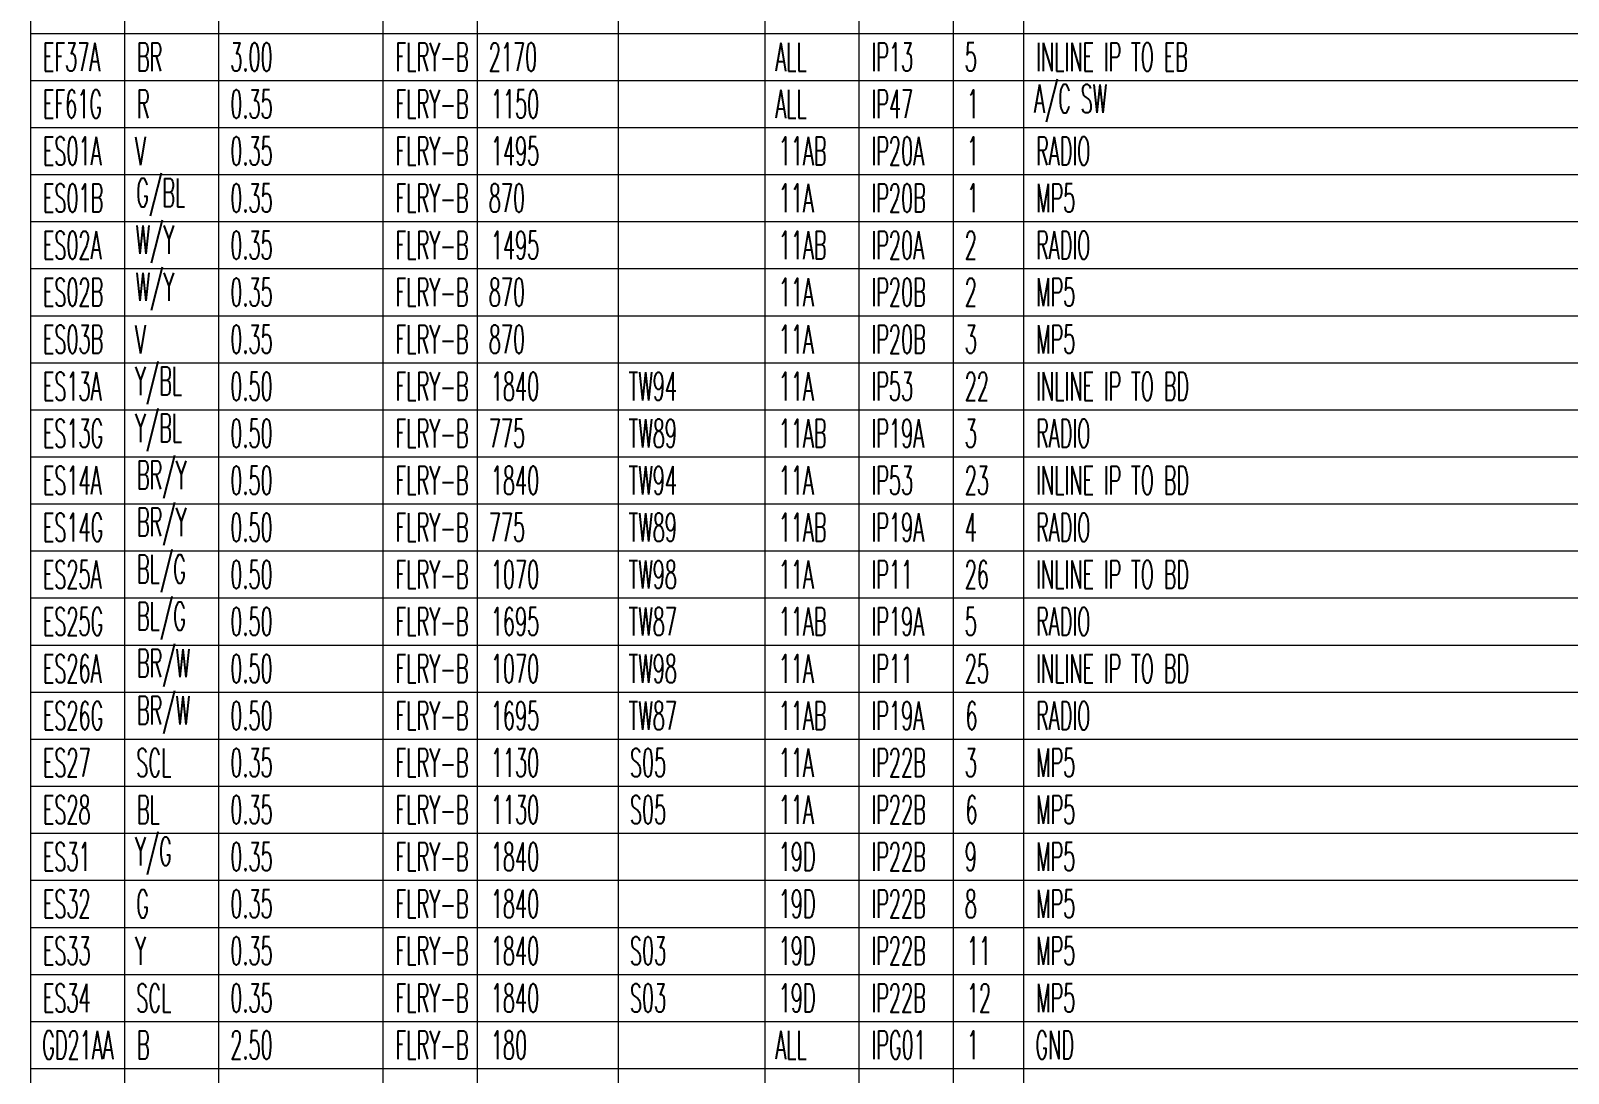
# Model space of a CAD drawing. Header units: inches. Extents: x 47316 to 59086, y 3141 to 11743.
# Drawn here: x 55427.8 to 55591.2, y 8539.7 to 8650.5 of the extents above; entities that cross this region are included whole.
import ezdxf

# ---------------------------------------------------------------- set-up
doc = ezdxf.new("R2010")
doc.units = ezdxf.units.IN
doc.header["$MEASUREMENT"] = 0
doc.styles.get("Standard").update_dxf_attribs({"font": ''})
doc.styles.get('Standard').set_extended_font_data('SimSun')

msp = doc.modelspace()

# ---------------------------------------------------------------- linework, layer by layer
at = {"color": 0, "linetype": 'Continuous', "lineweight": 15}
for p, q in [((55427.8, 8425.24), (55427.8, 8930.24)), ((55437.8, 8425.24), (55437.8, 8930.24)), ((55447.8, 8425.24), (55447.8, 8930.24)), ((55465.27, 8425.24), (55465.27, 8930.24)), ((55475.27, 8425.24), (55475.27, 8930.24)), ((55490.27, 8425.24), (55490.27, 8930.24)), ((55505.87, 8425.24), (55505.87, 8930.24)), ((55515.87, 8425.24), (55515.87, 8930.24)), ((55525.87, 8425.24), (55525.87, 8930.24)), ((55533.37, 8425.24), (55533.37, 8930.24)), ((55427.8, 8650.24), (55754.65, 8650.24)), ((55427.8, 8645.24), (55754.65, 8645.24)), ((55427.8, 8640.24), (55754.65, 8640.24)), ((55427.8, 8635.24), (55754.65, 8635.24)), ((55427.8, 8630.24), (55754.65, 8630.24)), ((55427.8, 8625.24), (55754.65, 8625.24)), ((55427.8, 8620.24), (55754.65, 8620.24)), ((55427.8, 8615.24), (55754.65, 8615.24)), ((55427.8, 8610.24), (55754.65, 8610.24)), ((55427.8, 8605.24), (55754.65, 8605.24)), ((55427.8, 8600.24), (55754.65, 8600.24)), ((55427.8, 8595.24), (55754.65, 8595.24)), ((55427.8, 8590.24), (55754.65, 8590.24)), ((55427.8, 8585.24), (55754.65, 8585.24)), ((55427.8, 8580.24), (55754.65, 8580.24)), ((55427.8, 8575.24), (55754.65, 8575.24)), ((55427.8, 8570.24), (55754.65, 8570.24)), ((55427.8, 8565.24), (55754.65, 8565.24)), ((55427.8, 8560.24), (55754.65, 8560.24)), ((55427.8, 8555.24), (55754.65, 8555.24)), ((55427.8, 8550.24), (55754.65, 8550.24)), ((55427.8, 8545.24), (55754.65, 8545.24)), ((55427.8, 8540.24), (55754.65, 8540.24))]:
    msp.add_line(p, q, dxfattribs=at)

# ---------------------------------------------------------------- texts
at = {"color": 7, "linetype": 'Continuous', "lineweight": 15, "char_height": 3, "attachment_point": 1}
for s, insert, width in [('\\Fromans.shx;\\W0.5000000000;\\T1.0000000000;\\o\\lEF37A', (55429.08, 8649.24), 6.7857), ('\\Fromans.shx;\\W0.5000000000;\\T1.0000000000;\\o\\lBR', (55439.08, 8649.24), 3), ('\\Fromans.shx;\\W0.5000000000;\\T1.0000000000;\\o\\l3.00', (55449.01, 8649.24), 5), ('\\Fromans.shx;\\W0.5000000000;\\T1.0000000000;\\o\\lFLRY-B', (55466.55, 8649.24), 8.6429), ('\\Fromans.shx;\\W0.5000000000;\\T1.0000000000;\\o\\l2170', (55476.48, 8649.24), 5.7143), ('\\Fromans.shx;\\W0.5000000000;\\T1.0000000000;\\o\\lALL', (55506.94, 8649.24), 3.7143), ('\\Fromans.shx;\\W0.5000000000;\\T1.0000000000;\\o\\lIP13', (55517.15, 8649.24), 4.9286), ('\\Fromans.shx;\\W0.5000000000;\\T1.0000000000;\\o\\l5', (55527.08, 8649.24), 1.4286), ('\\Fromans.shx;\\W0.5000000000;\\T1.0000000000;\\o\\lINLINE IP TO EB', (55534.65, 8649.24), 19), ('\\Fromans.shx;\\W0.5000000000;\\T1.0000000000;\\o\\lA/C SW', (55534.44, 8644.81), 9), ('\\Fromans.shx;\\W0.5000000000;\\T1.0000000000;\\o\\lEF61G', (55429.08, 8644.24), 7), ('\\Fromans.shx;\\W0.5000000000;\\T1.0000000000;\\o\\lR', (55439.08, 8644.24), 1.5), ('\\Fromans.shx;\\W0.5000000000;\\T1.0000000000;\\o\\l0.35', (55449.01, 8644.24), 5), ('\\Fromans.shx;\\W0.5000000000;\\T1.0000000000;\\o\\lFLRY-B', (55466.55, 8644.24), 8.6429), ('\\Fromans.shx;\\W0.5000000000;\\T1.0000000000;\\o\\l1150', (55476.7, 8644.24), 5.7143), ('\\Fromans.shx;\\W0.5000000000;\\T1.0000000000;\\o\\lALL', (55506.94, 8644.24), 3.7143), ('\\Fromans.shx;\\W0.5000000000;\\T1.0000000000;\\o\\lIP47', (55517.15, 8644.24), 4.9286), ('\\Fromans.shx;\\W0.5000000000;\\T1.0000000000;\\o\\l1', (55527.3, 8644.24), 1.4286), ('\\Fromans.shx;\\W0.5000000000;\\T1.0000000000;\\o\\lES01A', (55429.08, 8639.24), 6.9286), ('\\Fromans.shx;\\W0.5000000000;\\T1.0000000000;\\o\\lV', (55438.87, 8639.24), 1.2857), ('\\Fromans.shx;\\W0.5000000000;\\T1.0000000000;\\o\\l0.35', (55449.01, 8639.24), 5), ('\\Fromans.shx;\\W0.5000000000;\\T1.0000000000;\\o\\lFLRY-B', (55466.55, 8639.24), 8.6429), ('\\Fromans.shx;\\W0.5000000000;\\T1.0000000000;\\o\\l1495', (55476.7, 8639.24), 5.7143), ('\\Fromans.shx;\\W0.5000000000;\\T1.0000000000;\\o\\l11AB', (55507.3, 8639.24), 5.6429), ('\\Fromans.shx;\\W0.5000000000;\\T1.0000000000;\\o\\lIP20A', (55517.15, 8639.24), 6.2143), ('\\Fromans.shx;\\W0.5000000000;\\T1.0000000000;\\o\\l1', (55527.3, 8639.24), 1.4286), ('\\Fromans.shx;\\W0.5000000000;\\T1.0000000000;\\o\\lRADIO', (55534.65, 8639.24), 6.4286), ('\\Fromans.shx;\\W0.5000000000;\\T1.0000000000;\\o\\lG/BL', (55439.01, 8634.81), 5.7857), ('\\Fromans.shx;\\W0.5000000000;\\T1.0000000000;\\o\\lES01B', (55429.08, 8634.24), 7.1429), ('\\Fromans.shx;\\W0.5000000000;\\T1.0000000000;\\o\\l0.35', (55449.01, 8634.24), 5), ('\\Fromans.shx;\\W0.5000000000;\\T1.0000000000;\\o\\lFLRY-B', (55466.55, 8634.24), 8.6429), ('\\Fromans.shx;\\W0.5000000000;\\T1.0000000000;\\o\\l870', (55476.48, 8634.24), 4.2857), ('\\Fromans.shx;\\W0.5000000000;\\T1.0000000000;\\o\\l11A', (55507.3, 8634.24), 4.1429), ('\\Fromans.shx;\\W0.5000000000;\\T1.0000000000;\\o\\lIP20B', (55517.15, 8634.24), 6.4286), ('\\Fromans.shx;\\W0.5000000000;\\T1.0000000000;\\o\\l1', (55527.3, 8634.24), 1.4286), ('\\Fromans.shx;\\W0.5000000000;\\T1.0000000000;\\o\\lMP5', (55534.65, 8634.24), 4.6429), ('\\Fromans.shx;\\W0.5000000000;\\T1.0000000000;\\o\\lES02A', (55429.08, 8629.24), 6.9286), ('\\Fromans.shx;\\W0.5000000000;\\T1.0000000000;\\o\\lW/Y', (55438.94, 8629.81), 4.5714), ('\\Fromans.shx;\\W0.5000000000;\\T1.0000000000;\\o\\l0.35', (55449.01, 8629.24), 5), ('\\Fromans.shx;\\W0.5000000000;\\T1.0000000000;\\o\\lFLRY-B', (55466.55, 8629.24), 8.6429), ('\\Fromans.shx;\\W0.5000000000;\\T1.0000000000;\\o\\l1495', (55476.7, 8629.24), 5.7143), ('\\Fromans.shx;\\W0.5000000000;\\T1.0000000000;\\o\\l11AB', (55507.3, 8629.24), 5.6429), ('\\Fromans.shx;\\W0.5000000000;\\T1.0000000000;\\o\\lIP20A', (55517.15, 8629.24), 6.2143), ('\\Fromans.shx;\\W0.5000000000;\\T1.0000000000;\\o\\l2', (55527.08, 8629.24), 1.4286), ('\\Fromans.shx;\\W0.5000000000;\\T1.0000000000;\\o\\lRADIO', (55534.65, 8629.24), 6.4286), ('\\Fromans.shx;\\W0.5000000000;\\T1.0000000000;\\o\\lES02B', (55429.08, 8624.24), 7.1429), ('\\Fromans.shx;\\W0.5000000000;\\T1.0000000000;\\o\\lW/Y', (55438.94, 8624.81), 4.5714), ('\\Fromans.shx;\\W0.5000000000;\\T1.0000000000;\\o\\l0.35', (55449.01, 8624.24), 5), ('\\Fromans.shx;\\W0.5000000000;\\T1.0000000000;\\o\\lFLRY-B', (55466.55, 8624.24), 8.6429), ('\\Fromans.shx;\\W0.5000000000;\\T1.0000000000;\\o\\l870', (55476.48, 8624.24), 4.2857), ('\\Fromans.shx;\\W0.5000000000;\\T1.0000000000;\\o\\l11A', (55507.3, 8624.24), 4.1429), ('\\Fromans.shx;\\W0.5000000000;\\T1.0000000000;\\o\\lIP20B', (55517.15, 8624.24), 6.4286), ('\\Fromans.shx;\\W0.5000000000;\\T1.0000000000;\\o\\l2', (55527.08, 8624.24), 1.4286), ('\\Fromans.shx;\\W0.5000000000;\\T1.0000000000;\\o\\lMP5', (55534.65, 8624.24), 4.6429), ('\\Fromans.shx;\\W0.5000000000;\\T1.0000000000;\\o\\lES03B', (55429.08, 8619.24), 7.1429), ('\\Fromans.shx;\\W0.5000000000;\\T1.0000000000;\\o\\lV', (55438.87, 8619.24), 1.2857), ('\\Fromans.shx;\\W0.5000000000;\\T1.0000000000;\\o\\l0.35', (55449.01, 8619.24), 5), ('\\Fromans.shx;\\W0.5000000000;\\T1.0000000000;\\o\\lFLRY-B', (55466.55, 8619.24), 8.6429), ('\\Fromans.shx;\\W0.5000000000;\\T1.0000000000;\\o\\l870', (55476.48, 8619.24), 4.2857), ('\\Fromans.shx;\\W0.5000000000;\\T1.0000000000;\\o\\l11A', (55507.3, 8619.24), 4.1429), ('\\Fromans.shx;\\W0.5000000000;\\T1.0000000000;\\o\\lIP20B', (55517.15, 8619.24), 6.4286), ('\\Fromans.shx;\\W0.5000000000;\\T1.0000000000;\\o\\l3', (55527.08, 8619.24), 1.4286), ('\\Fromans.shx;\\W0.5000000000;\\T1.0000000000;\\o\\lMP5', (55534.65, 8619.24), 4.6429), ('\\Fromans.shx;\\W0.5000000000;\\T1.0000000000;\\o\\lES13A', (55429.08, 8614.24), 6.9286), ('\\Fromans.shx;\\W0.5000000000;\\T1.0000000000;\\o\\lY/BL', (55438.87, 8614.81), 5.5714), ('\\Fromans.shx;\\W0.5000000000;\\T1.0000000000;\\o\\l0.50', (55449.01, 8614.24), 5), ('\\Fromans.shx;\\W0.5000000000;\\T1.0000000000;\\o\\lFLRY-B', (55466.55, 8614.24), 8.6429), ('\\Fromans.shx;\\W0.5000000000;\\T1.0000000000;\\o\\l1840', (55476.7, 8614.24), 5.7143), ('\\Fromans.shx;\\W0.5000000000;\\T1.0000000000;\\o\\lTW94', (55491.34, 8614.24), 5.7143), ('\\Fromans.shx;\\W0.5000000000;\\T1.0000000000;\\o\\l11A', (55507.3, 8614.24), 4.1429), ('\\Fromans.shx;\\W0.5000000000;\\T1.0000000000;\\o\\lIP53', (55517.15, 8614.24), 4.9286), ('\\Fromans.shx;\\W0.5000000000;\\T1.0000000000;\\o\\l22', (55527.08, 8614.24), 2.8571), ('\\Fromans.shx;\\W0.5000000000;\\T1.0000000000;\\o\\lINLINE IP TO BD', (55534.65, 8614.24), 19.1429), ('\\Fromans.shx;\\W0.5000000000;\\T1.0000000000;\\o\\lES13G', (55429.08, 8609.24), 7.1429), ('\\Fromans.shx;\\W0.5000000000;\\T1.0000000000;\\o\\lY/BL', (55438.87, 8609.81), 5.5714), ('\\Fromans.shx;\\W0.5000000000;\\T1.0000000000;\\o\\l0.50', (55449.01, 8609.24), 5), ('\\Fromans.shx;\\W0.5000000000;\\T1.0000000000;\\o\\lFLRY-B', (55466.55, 8609.24), 8.6429), ('\\Fromans.shx;\\W0.5000000000;\\T1.0000000000;\\o\\l775', (55476.48, 8609.24), 4.2857), ('\\Fromans.shx;\\W0.5000000000;\\T1.0000000000;\\o\\lTW89', (55491.34, 8609.24), 5.7143), ('\\Fromans.shx;\\W0.5000000000;\\T1.0000000000;\\o\\l11AB', (55507.3, 8609.24), 5.6429), ('\\Fromans.shx;\\W0.5000000000;\\T1.0000000000;\\o\\lIP19A', (55517.15, 8609.24), 6.2143), ('\\Fromans.shx;\\W0.5000000000;\\T1.0000000000;\\o\\l3', (55527.08, 8609.24), 1.4286), ('\\Fromans.shx;\\W0.5000000000;\\T1.0000000000;\\o\\lRADIO', (55534.65, 8609.24), 6.4286), ('\\Fromans.shx;\\W0.5000000000;\\T1.0000000000;\\o\\lBR/Y', (55439.08, 8604.81), 5.8571), ('\\Fromans.shx;\\W0.5000000000;\\T1.0000000000;\\o\\lES14A', (55429.08, 8604.24), 6.9286), ('\\Fromans.shx;\\W0.5000000000;\\T1.0000000000;\\o\\l0.50', (55449.01, 8604.24), 5), ('\\Fromans.shx;\\W0.5000000000;\\T1.0000000000;\\o\\lFLRY-B', (55466.55, 8604.24), 8.6429), ('\\Fromans.shx;\\W0.5000000000;\\T1.0000000000;\\o\\l1840', (55476.7, 8604.24), 5.7143), ('\\Fromans.shx;\\W0.5000000000;\\T1.0000000000;\\o\\lTW94', (55491.34, 8604.24), 5.7143), ('\\Fromans.shx;\\W0.5000000000;\\T1.0000000000;\\o\\l11A', (55507.3, 8604.24), 4.1429), ('\\Fromans.shx;\\W0.5000000000;\\T1.0000000000;\\o\\lIP53', (55517.15, 8604.24), 4.9286), ('\\Fromans.shx;\\W0.5000000000;\\T1.0000000000;\\o\\l23', (55527.08, 8604.24), 2.8571), ('\\Fromans.shx;\\W0.5000000000;\\T1.0000000000;\\o\\lINLINE IP TO BD', (55534.65, 8604.24), 19.1429), ('\\Fromans.shx;\\W0.5000000000;\\T1.0000000000;\\o\\lBR/Y', (55439.08, 8599.81), 5.8571), ('\\Fromans.shx;\\W0.5000000000;\\T1.0000000000;\\o\\lES14G', (55429.08, 8599.24), 7.1429), ('\\Fromans.shx;\\W0.5000000000;\\T1.0000000000;\\o\\l0.50', (55449.01, 8599.24), 5), ('\\Fromans.shx;\\W0.5000000000;\\T1.0000000000;\\o\\lFLRY-B', (55466.55, 8599.24), 8.6429), ('\\Fromans.shx;\\W0.5000000000;\\T1.0000000000;\\o\\l775', (55476.48, 8599.24), 4.2857), ('\\Fromans.shx;\\W0.5000000000;\\T1.0000000000;\\o\\lTW89', (55491.34, 8599.24), 5.7143), ('\\Fromans.shx;\\W0.5000000000;\\T1.0000000000;\\o\\l11AB', (55507.3, 8599.24), 5.6429), ('\\Fromans.shx;\\W0.5000000000;\\T1.0000000000;\\o\\lIP19A', (55517.15, 8599.24), 6.2143), ('\\Fromans.shx;\\W0.5000000000;\\T1.0000000000;\\o\\l4', (55527.08, 8599.24), 1.4286), ('\\Fromans.shx;\\W0.5000000000;\\T1.0000000000;\\o\\lRADIO', (55534.65, 8599.24), 6.4286), ('\\Fromans.shx;\\W0.5000000000;\\T1.0000000000;\\o\\lBL/G', (55439.08, 8594.81), 5.7857), ('\\Fromans.shx;\\W0.5000000000;\\T1.0000000000;\\o\\lES25A', (55429.08, 8594.24), 6.9286), ('\\Fromans.shx;\\W0.5000000000;\\T1.0000000000;\\o\\l0.50', (55449.01, 8594.24), 5), ('\\Fromans.shx;\\W0.5000000000;\\T1.0000000000;\\o\\lFLRY-B', (55466.55, 8594.24), 8.6429), ('\\Fromans.shx;\\W0.5000000000;\\T1.0000000000;\\o\\l1070', (55476.7, 8594.24), 5.7143), ('\\Fromans.shx;\\W0.5000000000;\\T1.0000000000;\\o\\lTW98', (55491.34, 8594.24), 5.7143), ('\\Fromans.shx;\\W0.5000000000;\\T1.0000000000;\\o\\l11A', (55507.3, 8594.24), 4.1429), ('\\Fromans.shx;\\W0.5000000000;\\T1.0000000000;\\o\\lIP11', (55517.15, 8594.24), 4.9286), ('\\Fromans.shx;\\W0.5000000000;\\T1.0000000000;\\o\\l26', (55527.08, 8594.24), 2.8571), ('\\Fromans.shx;\\W0.5000000000;\\T1.0000000000;\\o\\lINLINE IP TO BD', (55534.65, 8594.24), 19.1429), ('\\Fromans.shx;\\W0.5000000000;\\T1.0000000000;\\o\\lBL/G', (55439.08, 8589.81), 5.7857), ('\\Fromans.shx;\\W0.5000000000;\\T1.0000000000;\\o\\lES25G', (55429.08, 8589.24), 7.1429), ('\\Fromans.shx;\\W0.5000000000;\\T1.0000000000;\\o\\l0.50', (55449.01, 8589.24), 5), ('\\Fromans.shx;\\W0.5000000000;\\T1.0000000000;\\o\\lFLRY-B', (55466.55, 8589.24), 8.6429), ('\\Fromans.shx;\\W0.5000000000;\\T1.0000000000;\\o\\l1695', (55476.7, 8589.24), 5.7143), ('\\Fromans.shx;\\W0.5000000000;\\T1.0000000000;\\o\\lTW87', (55491.34, 8589.24), 5.7143), ('\\Fromans.shx;\\W0.5000000000;\\T1.0000000000;\\o\\l11AB', (55507.3, 8589.24), 5.6429), ('\\Fromans.shx;\\W0.5000000000;\\T1.0000000000;\\o\\lIP19A', (55517.15, 8589.24), 6.2143), ('\\Fromans.shx;\\W0.5000000000;\\T1.0000000000;\\o\\l5', (55527.08, 8589.24), 1.4286), ('\\Fromans.shx;\\W0.5000000000;\\T1.0000000000;\\o\\lRADIO', (55534.65, 8589.24), 6.4286), ('\\Fromans.shx;\\W0.5000000000;\\T1.0000000000;\\o\\lBR/W', (55439.08, 8584.81), 6.2857), ('\\Fromans.shx;\\W0.5000000000;\\T1.0000000000;\\o\\lES26A', (55429.08, 8584.24), 6.9286), ('\\Fromans.shx;\\W0.5000000000;\\T1.0000000000;\\o\\l0.50', (55449.01, 8584.24), 5), ('\\Fromans.shx;\\W0.5000000000;\\T1.0000000000;\\o\\lFLRY-B', (55466.55, 8584.24), 8.6429), ('\\Fromans.shx;\\W0.5000000000;\\T1.0000000000;\\o\\l1070', (55476.7, 8584.24), 5.7143), ('\\Fromans.shx;\\W0.5000000000;\\T1.0000000000;\\o\\lTW98', (55491.34, 8584.24), 5.7143), ('\\Fromans.shx;\\W0.5000000000;\\T1.0000000000;\\o\\l11A', (55507.3, 8584.24), 4.1429), ('\\Fromans.shx;\\W0.5000000000;\\T1.0000000000;\\o\\lIP11', (55517.15, 8584.24), 4.9286), ('\\Fromans.shx;\\W0.5000000000;\\T1.0000000000;\\o\\l25', (55527.08, 8584.24), 2.8571), ('\\Fromans.shx;\\W0.5000000000;\\T1.0000000000;\\o\\lINLINE IP TO BD', (55534.65, 8584.24), 19.1429), ('\\Fromans.shx;\\W0.5000000000;\\T1.0000000000;\\o\\lBR/W', (55439.08, 8579.81), 6.2857), ('\\Fromans.shx;\\W0.5000000000;\\T1.0000000000;\\o\\lES26G', (55429.08, 8579.24), 7.1429), ('\\Fromans.shx;\\W0.5000000000;\\T1.0000000000;\\o\\l0.50', (55449.01, 8579.24), 5), ('\\Fromans.shx;\\W0.5000000000;\\T1.0000000000;\\o\\lFLRY-B', (55466.55, 8579.24), 8.6429), ('\\Fromans.shx;\\W0.5000000000;\\T1.0000000000;\\o\\l1695', (55476.7, 8579.24), 5.7143), ('\\Fromans.shx;\\W0.5000000000;\\T1.0000000000;\\o\\lTW87', (55491.34, 8579.24), 5.7143), ('\\Fromans.shx;\\W0.5000000000;\\T1.0000000000;\\o\\l11AB', (55507.3, 8579.24), 5.6429), ('\\Fromans.shx;\\W0.5000000000;\\T1.0000000000;\\o\\lIP19A', (55517.15, 8579.24), 6.2143), ('\\Fromans.shx;\\W0.5000000000;\\T1.0000000000;\\o\\l6', (55527.15, 8579.24), 1.4286), ('\\Fromans.shx;\\W0.5000000000;\\T1.0000000000;\\o\\lRADIO', (55534.65, 8579.24), 6.4286), ('\\Fromans.shx;\\W0.5000000000;\\T1.0000000000;\\o\\lES27', (55429.08, 8574.24), 5.6429), ('\\Fromans.shx;\\W0.5000000000;\\T1.0000000000;\\o\\lSCL', (55439.01, 8574.24), 4.1429), ('\\Fromans.shx;\\W0.5000000000;\\T1.0000000000;\\o\\l0.35', (55449.01, 8574.24), 5), ('\\Fromans.shx;\\W0.5000000000;\\T1.0000000000;\\o\\lFLRY-B', (55466.55, 8574.24), 8.6429), ('\\Fromans.shx;\\W0.5000000000;\\T1.0000000000;\\o\\l1130', (55476.7, 8574.24), 5.7143), ('\\Fromans.shx;\\W0.5000000000;\\T1.0000000000;\\o\\lS05', (55491.48, 8574.24), 4.2857), ('\\Fromans.shx;\\W0.5000000000;\\T1.0000000000;\\o\\l11A', (55507.3, 8574.24), 4.1429), ('\\Fromans.shx;\\W0.5000000000;\\T1.0000000000;\\o\\lIP22B', (55517.15, 8574.24), 6.4286), ('\\Fromans.shx;\\W0.5000000000;\\T1.0000000000;\\o\\l3', (55527.08, 8574.24), 1.4286), ('\\Fromans.shx;\\W0.5000000000;\\T1.0000000000;\\o\\lMP5', (55534.65, 8574.24), 4.6429), ('\\Fromans.shx;\\W0.5000000000;\\T1.0000000000;\\o\\lES28', (55429.08, 8569.24), 5.6429), ('\\Fromans.shx;\\W0.5000000000;\\T1.0000000000;\\o\\lBL', (55439.08, 8569.24), 2.7143), ('\\Fromans.shx;\\W0.5000000000;\\T1.0000000000;\\o\\l0.35', (55449.01, 8569.24), 5), ('\\Fromans.shx;\\W0.5000000000;\\T1.0000000000;\\o\\lFLRY-B', (55466.55, 8569.24), 8.6429), ('\\Fromans.shx;\\W0.5000000000;\\T1.0000000000;\\o\\l1130', (55476.7, 8569.24), 5.7143), ('\\Fromans.shx;\\W0.5000000000;\\T1.0000000000;\\o\\lS05', (55491.48, 8569.24), 4.2857), ('\\Fromans.shx;\\W0.5000000000;\\T1.0000000000;\\o\\l11A', (55507.3, 8569.24), 4.1429), ('\\Fromans.shx;\\W0.5000000000;\\T1.0000000000;\\o\\lIP22B', (55517.15, 8569.24), 6.4286), ('\\Fromans.shx;\\W0.5000000000;\\T1.0000000000;\\o\\l6', (55527.15, 8569.24), 1.4286), ('\\Fromans.shx;\\W0.5000000000;\\T1.0000000000;\\o\\lMP5', (55534.65, 8569.24), 4.6429), ('\\Fromans.shx;\\W0.5000000000;\\T1.0000000000;\\o\\lY/G', (55438.87, 8564.81), 4.3571), ('\\Fromans.shx;\\W0.5000000000;\\T1.0000000000;\\o\\lES31', (55429.08, 8564.24), 5.6429), ('\\Fromans.shx;\\W0.5000000000;\\T1.0000000000;\\o\\l0.35', (55449.01, 8564.24), 5), ('\\Fromans.shx;\\W0.5000000000;\\T1.0000000000;\\o\\lFLRY-B', (55466.55, 8564.24), 8.6429), ('\\Fromans.shx;\\W0.5000000000;\\T1.0000000000;\\o\\l1840', (55476.7, 8564.24), 5.7143), ('\\Fromans.shx;\\W0.5000000000;\\T1.0000000000;\\o\\l19D', (55507.3, 8564.24), 4.3571), ('\\Fromans.shx;\\W0.5000000000;\\T1.0000000000;\\o\\lIP22B', (55517.15, 8564.24), 6.4286), ('\\Fromans.shx;\\W0.5000000000;\\T1.0000000000;\\o\\l9', (55527.08, 8564.24), 1.4286), ('\\Fromans.shx;\\W0.5000000000;\\T1.0000000000;\\o\\lMP5', (55534.65, 8564.24), 4.6429), ('\\Fromans.shx;\\W0.5000000000;\\T1.0000000000;\\o\\lES32', (55429.08, 8559.24), 5.6429), ('\\Fromans.shx;\\W0.5000000000;\\T1.0000000000;\\o\\lG', (55439.01, 8559.24), 1.5), ('\\Fromans.shx;\\W0.5000000000;\\T1.0000000000;\\o\\l0.35', (55449.01, 8559.24), 5), ('\\Fromans.shx;\\W0.5000000000;\\T1.0000000000;\\o\\lFLRY-B', (55466.55, 8559.24), 8.6429), ('\\Fromans.shx;\\W0.5000000000;\\T1.0000000000;\\o\\l1840', (55476.7, 8559.24), 5.7143), ('\\Fromans.shx;\\W0.5000000000;\\T1.0000000000;\\o\\l19D', (55507.3, 8559.24), 4.3571), ('\\Fromans.shx;\\W0.5000000000;\\T1.0000000000;\\o\\lIP22B', (55517.15, 8559.24), 6.4286), ('\\Fromans.shx;\\W0.5000000000;\\T1.0000000000;\\o\\l8', (55527.08, 8559.24), 1.4286), ('\\Fromans.shx;\\W0.5000000000;\\T1.0000000000;\\o\\lMP5', (55534.65, 8559.24), 4.6429), ('\\Fromans.shx;\\W0.5000000000;\\T1.0000000000;\\o\\lES33', (55429.08, 8554.24), 5.6429), ('\\Fromans.shx;\\W0.5000000000;\\T1.0000000000;\\o\\lY', (55438.87, 8554.24), 1.2857), ('\\Fromans.shx;\\W0.5000000000;\\T1.0000000000;\\o\\l0.35', (55449.01, 8554.24), 5), ('\\Fromans.shx;\\W0.5000000000;\\T1.0000000000;\\o\\lFLRY-B', (55466.55, 8554.24), 8.6429), ('\\Fromans.shx;\\W0.5000000000;\\T1.0000000000;\\o\\l1840', (55476.7, 8554.24), 5.7143), ('\\Fromans.shx;\\W0.5000000000;\\T1.0000000000;\\o\\lS03', (55491.48, 8554.24), 4.2857), ('\\Fromans.shx;\\W0.5000000000;\\T1.0000000000;\\o\\l19D', (55507.3, 8554.24), 4.3571), ('\\Fromans.shx;\\W0.5000000000;\\T1.0000000000;\\o\\lIP22B', (55517.15, 8554.24), 6.4286), ('\\Fromans.shx;\\W0.5000000000;\\T1.0000000000;\\o\\l11', (55527.3, 8554.24), 2.8571), ('\\Fromans.shx;\\W0.5000000000;\\T1.0000000000;\\o\\lMP5', (55534.65, 8554.24), 4.6429), ('\\Fromans.shx;\\W0.5000000000;\\T1.0000000000;\\o\\lES34', (55429.08, 8549.24), 5.6429), ('\\Fromans.shx;\\W0.5000000000;\\T1.0000000000;\\o\\lSCL', (55439.01, 8549.24), 4.1429), ('\\Fromans.shx;\\W0.5000000000;\\T1.0000000000;\\o\\l0.35', (55449.01, 8549.24), 5), ('\\Fromans.shx;\\W0.5000000000;\\T1.0000000000;\\o\\lFLRY-B', (55466.55, 8549.24), 8.6429), ('\\Fromans.shx;\\W0.5000000000;\\T1.0000000000;\\o\\l1840', (55476.7, 8549.24), 5.7143), ('\\Fromans.shx;\\W0.5000000000;\\T1.0000000000;\\o\\lS03', (55491.48, 8549.24), 4.2857), ('\\Fromans.shx;\\W0.5000000000;\\T1.0000000000;\\o\\l19D', (55507.3, 8549.24), 4.3571), ('\\Fromans.shx;\\W0.5000000000;\\T1.0000000000;\\o\\lIP22B', (55517.15, 8549.24), 6.4286), ('\\Fromans.shx;\\W0.5000000000;\\T1.0000000000;\\o\\l12', (55527.3, 8549.24), 2.8571), ('\\Fromans.shx;\\W0.5000000000;\\T1.0000000000;\\o\\lMP5', (55534.65, 8549.24), 4.6429), ('\\Fromans.shx;\\W0.5000000000;\\T1.0000000000;\\o\\lGD21AA', (55429.01, 8544.24), 8.4286), ('\\Fromans.shx;\\W0.5000000000;\\T1.0000000000;\\o\\lB', (55439.08, 8544.24), 1.5), ('\\Fromans.shx;\\W0.5000000000;\\T1.0000000000;\\o\\l2.50', (55449.01, 8544.24), 5), ('\\Fromans.shx;\\W0.5000000000;\\T1.0000000000;\\o\\lFLRY-B', (55466.55, 8544.24), 8.6429), ('\\Fromans.shx;\\W0.5000000000;\\T1.0000000000;\\o\\l180', (55476.7, 8544.24), 4.2857), ('\\Fromans.shx;\\W0.5000000000;\\T1.0000000000;\\o\\lALL', (55506.94, 8544.24), 3.7143), ('\\Fromans.shx;\\W0.5000000000;\\T1.0000000000;\\o\\lIPG01', (55517.15, 8544.24), 6.4286), ('\\Fromans.shx;\\W0.5000000000;\\T1.0000000000;\\o\\l1', (55527.3, 8544.24), 1.4286), ('\\Fromans.shx;\\W0.5000000000;\\T1.0000000000;\\o\\lGND', (55534.58, 8544.24), 4.5714)]:
    msp.add_mtext(s, dxfattribs=dict(at, insert=insert, width=width))

doc.saveas('drawing.dxf')
